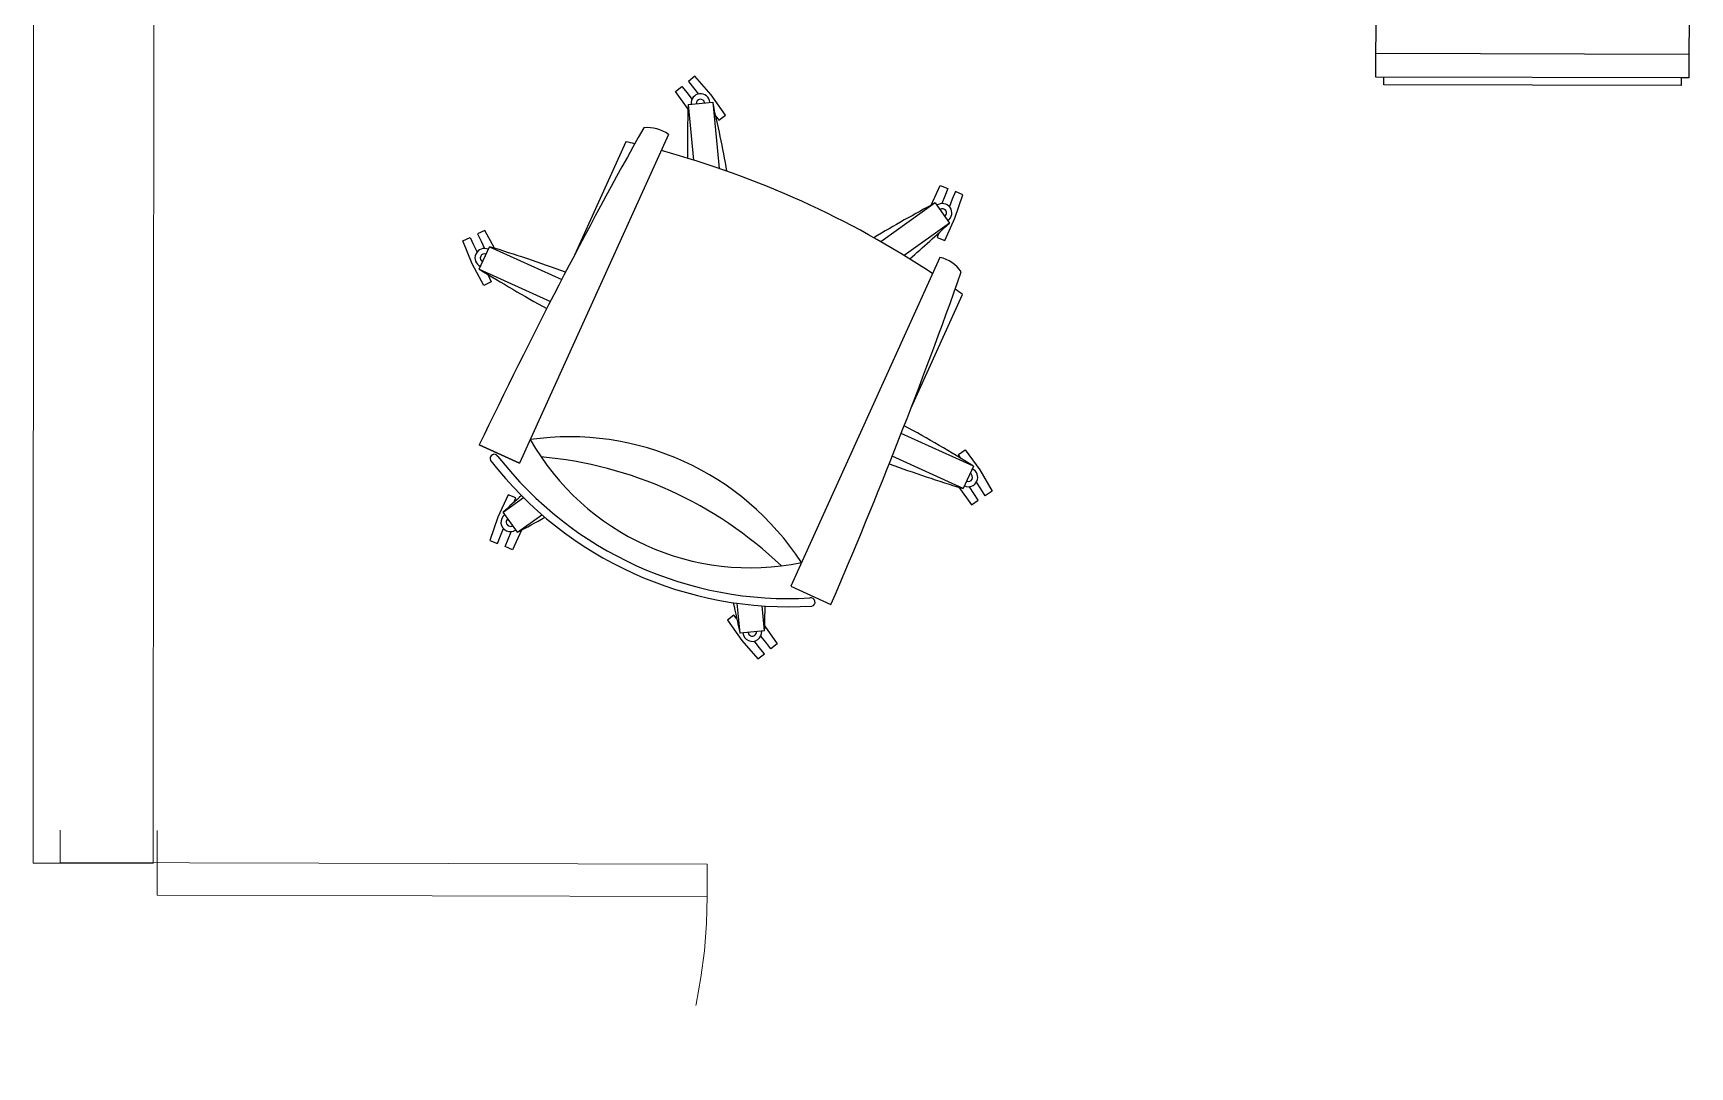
# Paper-space layout 'office1 floor1' of a CAD drawing. Header units: inches. Extents: x 0.3 to 10.8, y 1.4 to 4.2.
# Drawn here: x 2.1092 to 2.5488, y 2.5301 to 2.8044 of the extents above; entities that cross this region are included whole.
import ezdxf

# ---------------------------------------------------------------- set-up
doc = ezdxf.new("R2010")
doc.units = ezdxf.units.IN
doc.header["$MEASUREMENT"] = 0
doc.linetypes.add('DASHED', pattern=[0.75, 0.5, -0.25])
doc.layers.get('0').update_dxf_attribs({"lineweight": 0})
doc.layers.add('7', color=4, linetype='Continuous', lineweight=5)
doc.layers.add('WALL 1 100', color=250, linetype='Continuous', lineweight=9)
doc.layers.add('DOOR WINDOW 1 100', color=7, linetype='Continuous', lineweight=5, true_color=0x666666)

psp = doc.layouts.new('office1 floor1')

# ---------------------------------------------------------------- linework, layer by layer
at = {"color": 7, "linetype": 'ByBlock', "lineweight": -2}
for p, q in [((2.548753440180074, 2.896321678008195), (2.54850211859068, 2.792543822385231)), ((2.465479834092303, 2.792744879656748), (2.465525030716487, 2.811407855448881)), ((2.548517197886039, 2.798770493722605), (2.465494913387661, 2.798971550994137)), ((2.284792630727071, 2.792941209462944), (2.283080490064958, 2.791592838923767)), ((2.283080490064958, 2.791592838923767), (2.284428860604136, 2.789880698261655)), ((2.289093249663095, 2.788006008409214), (2.284792630727071, 2.792941209462944)), ((2.54850211859068, 2.792543822385231), (2.465479834092303, 2.792744879656748)), ((2.467550364772979, 2.790664296112503), (2.467555391204767, 2.79273985322496)), ((2.546426561478218, 2.792548848817019), (2.546421535046429, 2.790473291704556)), ((2.54850211859068, 2.792543822385231), (2.546426561478218, 2.792548848817019)), ((2.279656208740741, 2.788896097845399), (2.281368349402847, 2.790244468384584)), ((2.282978021103983, 2.784217338049013), (2.279656208740741, 2.788896097845399)), ((2.281368349402847, 2.790244468384584), (2.282716719942031, 2.788532327722471)), ((2.282716719942031, 2.788532327722471), (2.28401821625632, 2.786879707247218)), ((2.284428860604136, 2.789880698261655), (2.285730356918417, 2.788228077786402)), ((2.292882853962168, 2.78266836549027), (2.289093249663095, 2.788006008409214)), ((2.546421535046429, 2.790473291704556), (2.467550364772979, 2.790664296112503)), ((2.283016140722485, 2.78546303091536), (2.289522921980424, 2.78610143242031)), ((2.283016140722485, 2.78546303091536), (2.284463201482779, 2.770714149903967)), ((2.289522921980424, 2.78610143242031), (2.291250740153191, 2.768490986930646)), ((2.290378390503867, 2.782326074539348), (2.291170713300049, 2.781319994951101)), ((2.291170713300049, 2.781319994951101), (2.292882853962168, 2.78266836549027)), ((2.277839248346994, 2.777496008438237), (2.238278133971387, 2.690269686202527)), ((2.266498546674068, 2.775584084447186), (2.252843808514018, 2.745477435289521)), ((2.347458762845837, 2.7587371227846), (2.349849781506105, 2.763953276576018)), ((2.349849781506105, 2.763953276576018), (2.351873574977804, 2.763144704537372)), ((2.351065002939165, 2.761120911065672), (2.35028453978192, 2.759167471956943)), ((2.351873574977804, 2.763144704537372), (2.351065002939165, 2.761120911065672)), ((2.353088796410866, 2.760312339027026), (2.35230833325362, 2.75835889991829)), ((2.353897368449505, 2.762336132498725), (2.353088796410866, 2.760312339027026)), ((2.353797461903918, 2.755335514682622), (2.355921161921205, 2.761527560460071)), ((2.355921161921205, 2.761527560460071), (2.353897368449505, 2.762336132498725)), ((2.348556624322682, 2.759326956659817), (2.334169440243032, 2.749025399484245)), ((2.348556624322682, 2.759326956659817), (2.352362886872755, 2.754011119546065)), ((2.229098907626253, 2.752056908007394), (2.227131688630463, 2.751119049712976)), ((2.231657213108587, 2.747312949157595), (2.229098907626253, 2.752056908007394)), ((2.352362886872755, 2.754011119546065), (2.340313511619639, 2.745383487661132)), ((2.349521065301169, 2.751382583132147), (2.349045936217625, 2.750193371668519)), ((2.351069729689309, 2.749384799629871), (2.353797461903918, 2.755335514682622)), ((2.223197250638891, 2.749243333124142), (2.225164469634681, 2.750181191418552)), ((2.225717252183466, 2.74320171704158), (2.223197250638891, 2.749243333124142)), ((2.225164469634681, 2.750181191418552), (2.226102327929098, 2.748213972422769)), ((2.226102327929098, 2.748213972422769), (2.227007582885384, 2.746315141057054)), ((2.227131688630463, 2.751119049712976), (2.228069546924881, 2.749151830717194)), ((2.227611394661898, 2.741771344269044), (2.230311913369757, 2.747725582887753)), ((2.228069546924881, 2.749151830717194), (2.228974801881167, 2.747252999351464)), ((2.230311913369757, 2.747725582887753), (2.249474057801992, 2.739034676655156)), ((2.349045936217625, 2.750193371668519), (2.351069729689309, 2.749384799629871)), ((2.228824400405409, 2.737440019149418), (2.225717252183466, 2.74320171704158)), ((2.349779475018445, 2.744867835398151), (2.310218360642854, 2.657641513162448)), ((2.227611394661898, 2.741771344269044), (2.24646841390799, 2.733218826221091)), ((2.230791619401191, 2.738377877443836), (2.228824400405409, 2.737440019149418)), ((2.229824154720888, 2.740407197766731), (2.229853761106774, 2.740345096439625)), ((2.229853761106774, 2.740345096439625), (2.230791619401191, 2.738377877443836)), ((2.34215738779477, 2.704969654671728), (2.355812125954812, 2.735076303829394)), ((2.238278133971387, 2.690269686202527), (2.2276067114605, 2.695109662893996)), ((2.2276067114605, 2.695109662893996), (2.238278133971387, 2.690269686202527)), ((2.358692361862268, 2.689499195757973), (2.339530217430041, 2.69819010199057)), ((2.355991843154432, 2.683544957139257), (2.337134823908332, 2.692097475187202)), ((2.354696660974957, 2.692599475571825), (2.356524712499601, 2.693785964670399)), ((2.355393859803457, 2.691525285018439), (2.354696660974957, 2.692599475571825)), ((2.356524712499601, 2.693785964670399), (2.360356984801016, 2.688478873029839)), ((2.358692361862268, 2.689499195757973), (2.355991843154432, 2.683544957139257)), ((2.360356984801016, 2.688478873029839), (2.36364364709103, 2.68281765552253)), ((2.235234026834857, 2.681885740397153), (2.232506294620272, 2.675935025344403)), ((2.233940869651419, 2.677259420480952), (2.239343798459794, 2.681128042702432)), ((2.237257820306557, 2.6810771683585), (2.235234026834857, 2.681885740397153)), ((2.236782691222997, 2.679887956894877), (2.237257820306557, 2.6810771683585)), ((2.354800279125496, 2.683910168020341), (2.3581594925171, 2.679258188226816)), ((2.35880105494317, 2.68227272885004), (2.357655812486539, 2.684037230708034)), ((2.359987544041743, 2.680444677325397), (2.35880105494317, 2.68227272885004)), ((2.36062910646782, 2.683459217948608), (2.359483864011189, 2.685223719806599)), ((2.361815595566379, 2.681631166423964), (2.36062910646782, 2.683459217948608)), ((2.36364364709103, 2.68281765552253), (2.361815595566379, 2.681631166423964)), ((2.237747132201499, 2.6719435833672), (2.233940869651419, 2.677259420480952)), ((2.3581594925171, 2.679258188226816), (2.359987544041743, 2.680444677325397)), ((2.232506294620272, 2.675935025344403), (2.230382594602954, 2.669742979566954)), ((2.233214960113315, 2.670958200999999), (2.233995423270554, 2.67291164010872)), ((2.238844993678344, 2.672533417242425), (2.236453975018069, 2.667317263451006)), ((2.237747132201499, 2.6719435833672), (2.244237685583451, 2.676590969985398)), ((2.230382594602954, 2.669742979566954), (2.232406388074662, 2.668934407528306)), ((2.232406388074662, 2.668934407528306), (2.233214960113315, 2.670958200999999)), ((2.234430181546362, 2.668125835489644), (2.235238753585016, 2.670149628961352)), ((2.236453975018069, 2.667317263451006), (2.234430181546362, 2.668125835489644)), ((2.235238753585016, 2.670149628961352), (2.236019216742247, 2.672103068070073)), ((2.310218360642854, 2.657641513162448), (2.320889783153732, 2.652801536470977)), ((2.296780834543772, 2.6451691076067), (2.296001356362175, 2.653113785029186)), ((2.303287615801688, 2.645807509111657), (2.302638755084425, 2.652420893825294)), ((2.29513304322411, 2.649950545075908), (2.29342090256202, 2.64860217453674)), ((2.29342090256202, 2.64860217453674), (2.297210506861086, 2.643264531617803)), ((2.295925366020269, 2.648944465487721), (2.29513304322411, 2.649950545075908)), ((2.303325735420154, 2.647053201978049), (2.30664754778344, 2.642374442181618)), ((2.303287615801688, 2.645807509111657), (2.296780834543772, 2.6451691076067)), ((2.297210506861086, 2.643264531617803), (2.301511125797095, 2.638329330564073)), ((2.30187489592003, 2.641389841765361), (2.300573399605749, 2.643042462240608)), ((2.303587036582151, 2.642738212304545), (2.302285540267861, 2.644390832779792)), ((2.304935407121335, 2.641026071642426), (2.303587036582151, 2.642738212304545)), ((2.30664754778344, 2.642374442181618), (2.304935407121335, 2.641026071642426)), ((2.301511125797095, 2.638329330564073), (2.303223266459223, 2.639677701103258)), ((2.303223266459223, 2.639677701103258), (2.30187489592003, 2.641389841765361))]:
    psp.add_line(p, q, dxfattribs=at)
for centre, radius, start, end in [((2.286269531351455, 2.785782231667846), 0.002504570283485435, 5.603541201687451, 185.6035412016869), ((2.286269531351455, 2.785782231667846), 0.001089670679355775, 5.603541201687451, 185.6035412016869), ((2.673154172875039, 2.772900933733813), 0.3903402239296798, 178.1557641076545, 180.2466093069247), ((1.909265892026531, 2.697953366144564), 0.390340223929724, 10.3038859972784, 13.05131829503855), ((3.500020602499102, 2.089064971483211), 1.409371235017659, 150.677628228791, 154.5317617036118), ((2.27229230743914, 2.770015648117937), 0.009312590614673983, 53.44181122346577, 96.60796943694581), ((2.210472024751139, 2.533338596662235), 0.2486399957990337, 76.42086373647317, 76.9776043386724), ((2.210472024751192, 2.53333859666222), 0.2486399957990328, 56.46330647369221, 74.74377592947755), ((2.532746545114981, 2.415176461242439), 0.3903402239297207, 118.1557641082122, 120.903196405853), ((2.3504597555977, 2.756669038102938), 0.002504570283485435, 305.6035412015327, 125.6035412015327), ((2.3504597555977, 2.756669038102938), 0.001089670679355775, 305.6035412019172, 125.6035412015327), ((2.085895907206586, 3.039249334315925), 0.390340223929718, 310.9604730963458, 313.0513182953918), ((2.228961654015834, 2.74474846357841), 0.002504570283485435, 65.60354120150693, 245.6035412015069), ((2.116521863082168, 2.374339301842201), 0.3903402239296921, 69.92859169705079, 73.05131829541186), ((2.228961654015834, 2.74474846357841), 0.001089670679355775, 65.60354120150693, 245.6035412015069), ((2.347805976882244, 2.735766755843339), 0.009312590614674912, 34.59911296632612, 77.76527117959472), ((2.433559506022068, 3.073359742504891), 0.3903402239296387, 238.1557641080468, 241.1965502500093), ((1.026698114519679, 3.210829495388164), 1.409371235017622, 336.6753206990717, 340.5294541743178), ((2.210472024751394, 2.533338596662317), 0.2486399957988392, 54.22947806420061, 54.78621866647057), ((2.15274425050197, 2.357910797522127), 0.3903402239297036, 58.1557641080468, 61.27849070626047), ((2.2515921088885, 2.624002213345691), 0.07327351698834512, 32.98573172069257, 98.22135068288645), ((2.299531422206305, 2.729701207350669), 0.06718176726072694, 209.594723614976, 281.6123587883616), ((2.231582718309436, 2.691529850682643), 0.001106799353577461, 28.53065435606758, 206.914462988122), ((2.309689377591412, 2.75209797507694), 0.09992613174033765, 217.6721750201299, 273.5349073824137), ((2.309689377591488, 2.752097975077466), 0.09774679038213788, 217.8963440975945, 273.3107383057637), ((2.234694538602769, 2.586745605840925), 0.105605956169648, 46.24242453425454, 84.96465786860321), ((2.469781893442059, 3.056931238184787), 0.3903402239296841, 250.0105321531149, 253.0513182954118), ((2.357342102508354, 2.686522076448608), 0.002504570283485435, 245.6035412015069, 65.60354120150693), ((2.357342102508354, 2.686522076448608), 0.001089670679355775, 245.6035412015069, 65.60354120150693), ((2.500407849317468, 2.392021205711175), 0.3903402239295897, 132.0881720722413, 133.0513182953919), ((2.235844000926459, 2.67460150192408), 0.002504570283485435, 125.6035412015327, 305.6035412015327), ((2.235844000926459, 2.67460150192408), 0.001089670679355775, 125.6035412015327, 305.6035412015327), ((2.053557211409291, 3.016094078784622), 0.3903402239297176, 298.1557641078205, 299.3716745956204), ((2.677037864497785, 2.733317173882445), 0.3903402239298564, 191.8354078080072, 193.0513182950385), ((1.913149583649121, 2.658369606293249), 0.3903402239296888, 358.1557641076545, 359.1189103313601), ((2.315577246987858, 2.653434502044739), 0.001106799353578922, 284.2926194151958, 102.6764280469312), ((2.300034225172733, 2.64548830835917), 0.002504570283485435, 185.6035412008529, 5.603541201687451), ((2.300034225172733, 2.64548830835917), 0.001089670679355775, 185.6035412008529, 5.603541201687451)]:
    psp.add_arc(centre, radius, start, end, dxfattribs=at)
at = {"layer": '7', "color": 8, "linetype": 'DASHED', "ltscale": 0.2}
psp.add_arc((2.142136481954105, 2.575638883047291), 0.1459181708916244, 269.8761669318769, 359.8761669318789, dxfattribs=at)
at = {"layer": 'DOOR WINDOW 1 100'}
for p, q in [((2.116404827935038, 2.584277938687536), (2.116423379225208, 2.592861340457278)), ((2.142136481954105, 2.575638883047291), (2.142173584534446, 2.592805686586773)), ((2.116404827935038, 2.584277938687536), (2.288072863329915, 2.583906912884195)), ((2.288072863329915, 2.583906912884195), (2.288054312039745, 2.575323511114451)), ((2.288054312039745, 2.575323511114451), (2.142136481954105, 2.575638883047291))]:
    psp.add_line(p, q, dxfattribs=at)
at = {"layer": 'WALL 1 100', "color": 0}
for p, q in [((2.109387718059493, 3.014522934896821), (2.109244497172256, 2.584159337894168)), ((2.141371347560511, 3.014522934896821), (2.141061364968948, 2.584089310342456)), ((2.109244497172256, 2.584159337894168), (2.141061416344391, 2.584159337894168))]:
    psp.add_line(p, q, dxfattribs=at)

doc.saveas('drawing.dxf')
